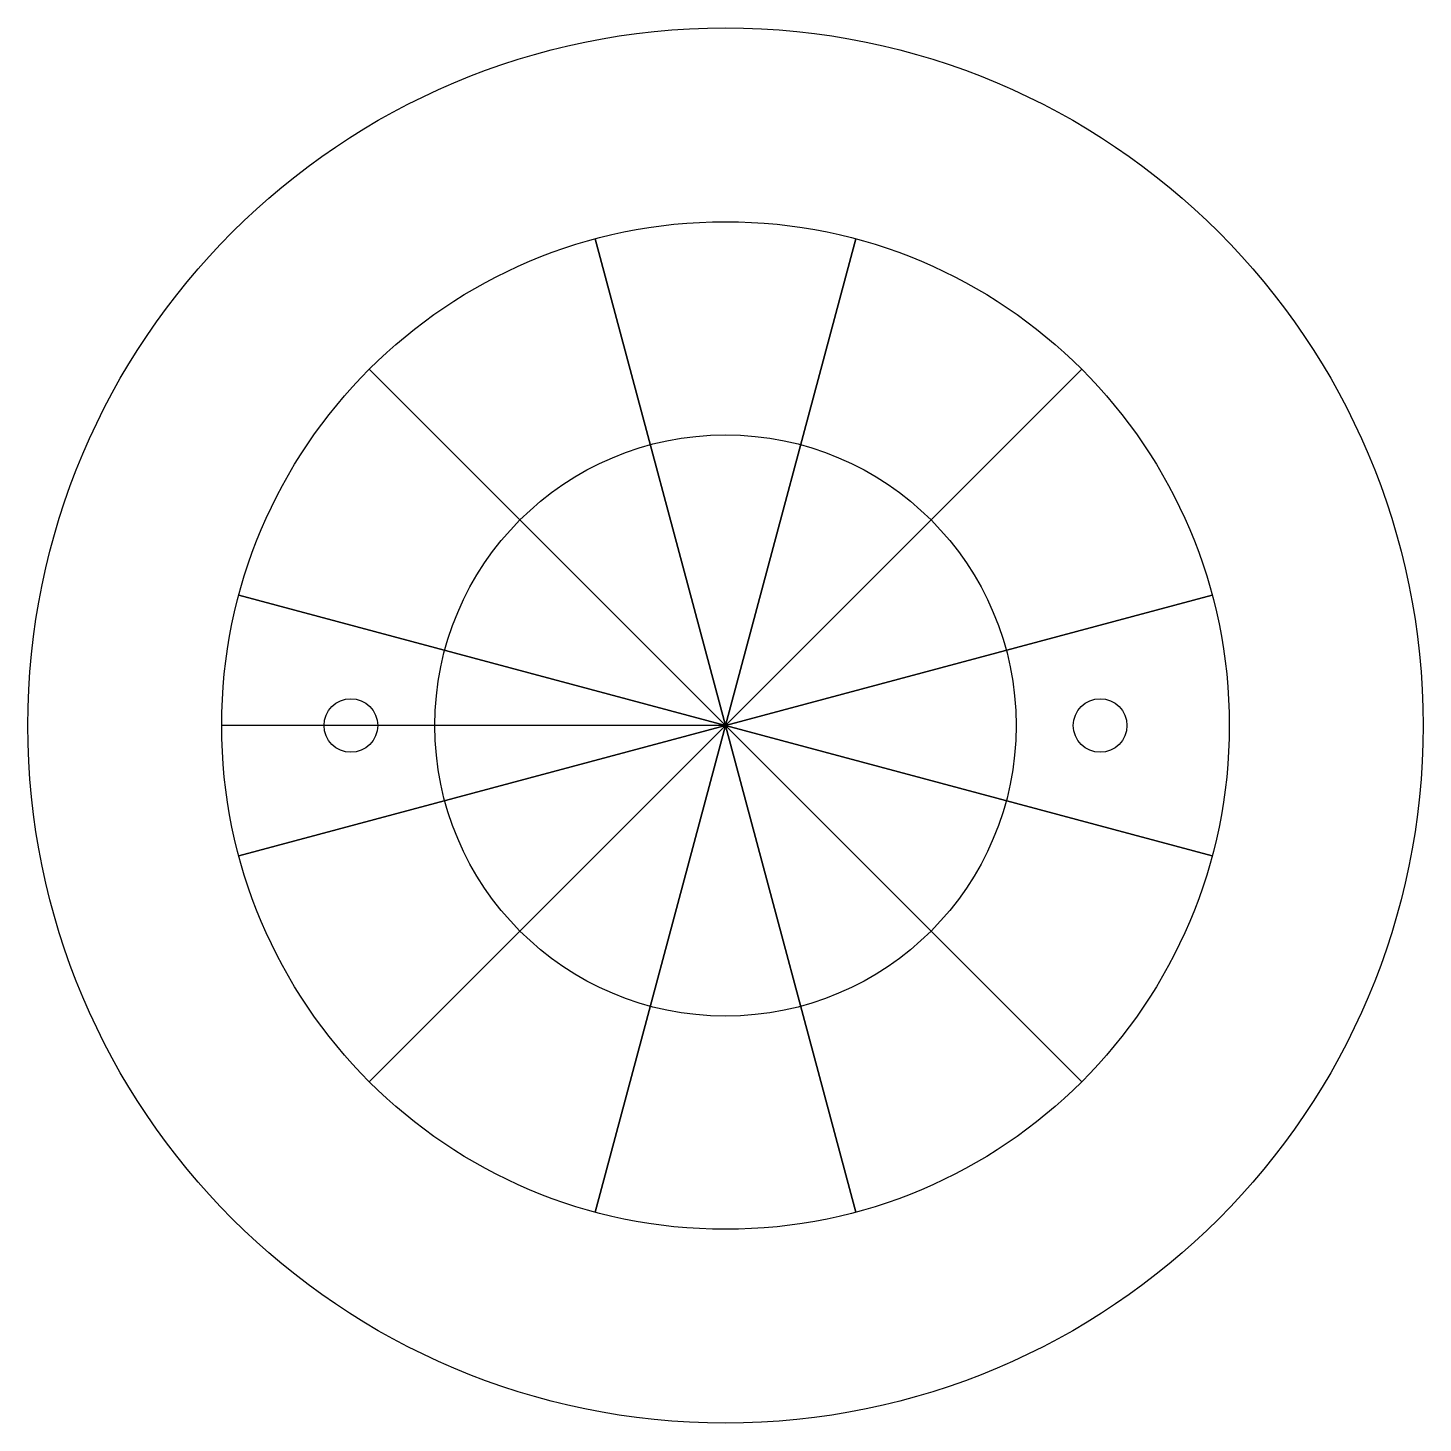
# Model space of a CAD drawing. Header units: millimetres. Extents: x -27 to 27, y -8.5 to 45.5.
import ezdxf

# ---------------------------------------------------------------- set-up
doc = ezdxf.new("R2010")
doc.units = ezdxf.units.MM
doc.layers.get('0').update_dxf_attribs({"linetype": 'CONTINUOUS'})

msp = doc.modelspace()

# ---------------------------------------------------------------- linework, layer by layer
for p, q in [((-5.047, -0.336), (5.047, 37.336)), ((5.047, -0.336), (-5.047, 37.336)), ((5.047, 37.336), (-5.047, -0.336)), ((-5.047, 37.336), (5.047, -0.336)), ((-13.789, 4.711), (13.789, 32.289)), ((13.789, 4.711), (-13.789, 32.289)), ((13.789, 32.289), (-13.789, 4.711)), ((-13.789, 32.289), (13.789, 4.711)), ((-18.836, 13.453), (18.836, 23.547)), ((18.836, 13.453), (-18.836, 23.547)), ((18.836, 23.547), (-18.836, 13.453)), ((-18.836, 23.547), (18.836, 13.453)), ((0, 18.5), (-19.5, 18.5))]:
    msp.add_line(p, q)
for centre, radius in [((0, 18.5), 27), ((0, 18.5), 19.5), ((0, 18.5), 11.25), ((-14.5, 18.5), 1.038), ((14.5, 18.5), 1.038)]:
    msp.add_circle(centre, radius)

doc.saveas('drawing.dxf')
